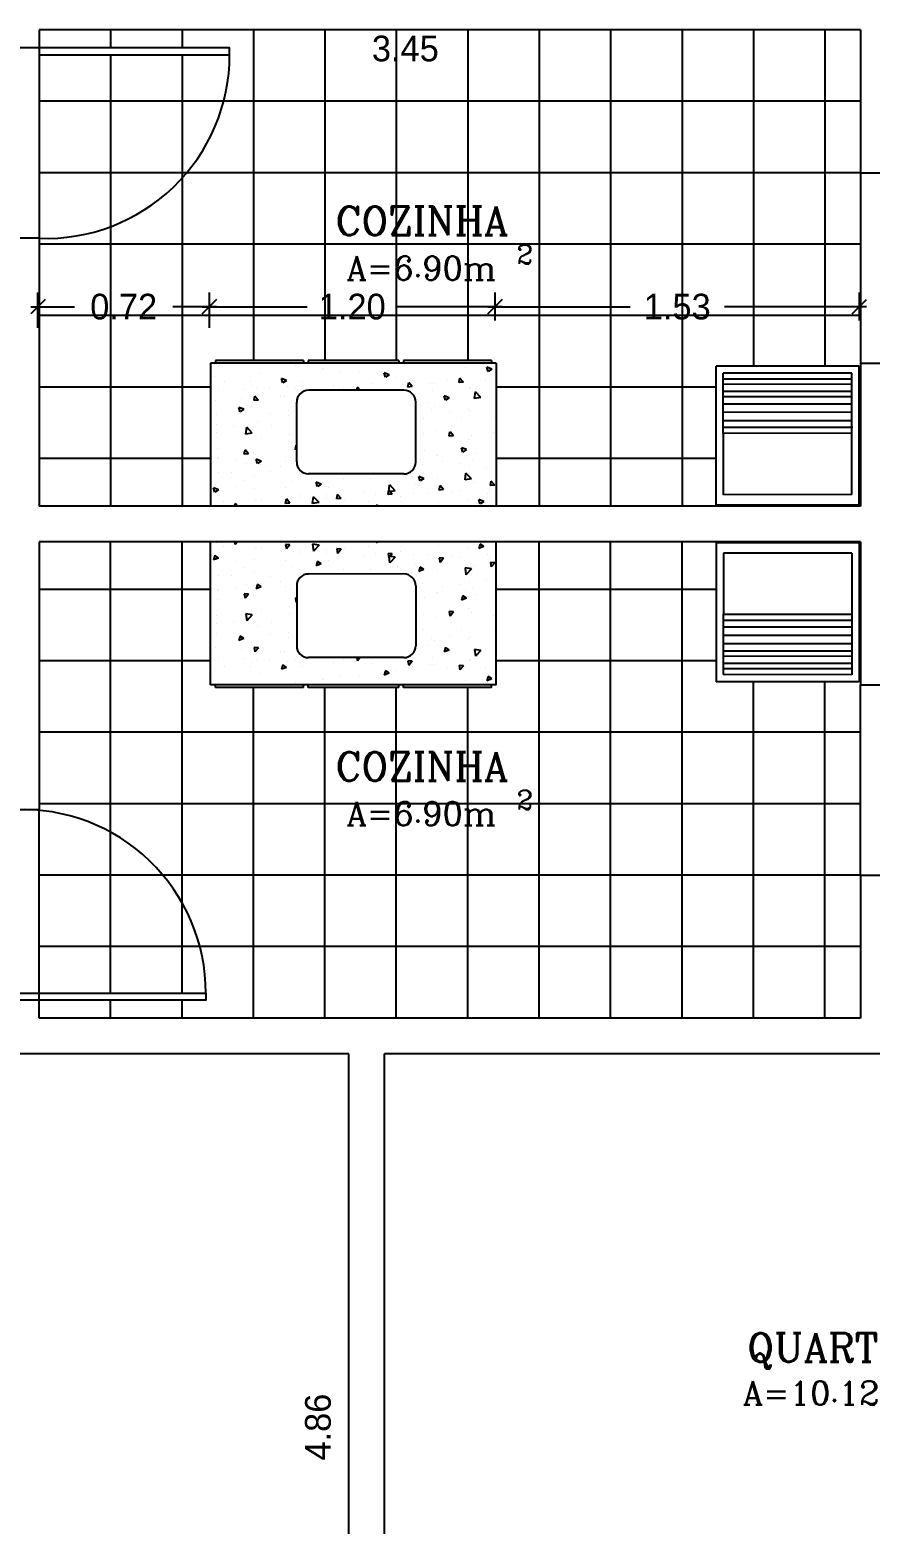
# Model space of a CAD drawing. Extents: x 11.2 to 102.3, y 40.3 to 127.2.
# Drawn here: x 28.04 to 31.57, y 55.53 to 61.8 of the extents above; entities that cross this region are included whole.
import ezdxf

# ---------------------------------------------------------------- set-up
doc = ezdxf.new("R2010")
doc.units = 0
doc.header["$LTSCALE"] = 8
doc.layers.get('0').update_dxf_attribs({"linetype": 'CONTINUOUS'})
doc.layers.get('DEFPOINTS').update_dxf_attribs({"linetype": 'CONTINUOUS'})
for name, color, linetype in [('COTAS', 244, 'CONTINUOUS'), ('EQUIPAMENTOS', 1, 'CONTINUOUS'), ('ESQUADRIAS', 244, 'CONTINUOUS'), ('PAREDE', 7, 'CONTINUOUS'), ('PISO', 30, 'CONTINUOUS'), ('TEXTO', 1, 'CONTINUOUS')]:
    doc.layers.add(name, color=color, linetype=linetype)
doc.styles.add('ROMANC', font='ROMANC.SHX')
doc.dimstyles.get("Standard").update_dxf_attribs({"dimtxt": 0.18, "dimasz": 0.18, "dimexe": 0.18, "dimexo": 0.0625, "dimgap": 0.09, "dimtad": 0, "dimtih": 1, "dimtoh": 1, "dimdec": 4, "dimzin": 0, "dimtxsty": 'STANDARD', "dimcen": 0.09, "dimazin": 3, "dimtfac": 1, "dimtdec": 4, "dimtofl": 0, "dimtmove": 0, "dimatfit": 3, "dimtolj": 1, "dimtzin": 0})

# ---------------------------------------------------------------- blocks, each defined once
blk = doc.blocks.new('*X2')
at = {"color": 0}
for p, q in [((20.9327, 60.3777), (20.9537, 60.3858)), ((20.9327, 60.3777), (20.9476, 60.3676)), ((20.9477, 60.3676), (20.9538, 60.3857)), ((20.9653, 60.3966), (20.9653, 60.3966)), ((21.0287, 60.3993), (21.0287, 60.3993)), ((21.042, 60.386), (21.042, 60.386)), ((21.638, 60.3815), (21.638, 60.3815)), ((21.6427, 60.3778), (21.6427, 60.3778)), ((21.7564, 60.3928), (21.7564, 60.3928)), ((22.0793, 60.3872), (22.0793, 60.3872)), ((20.9579, 60.3356), (20.9579, 60.3356)), ((21.052, 60.3226), (21.0664, 60.3399)), ((21.052, 60.3226), (21.0699, 60.3211)), ((21.0699, 60.3211), (21.0665, 60.3399)), ((21.1181, 60.3288), (21.1181, 60.3288)), ((21.1766, 60.3187), (21.1766, 60.3187)), ((21.1895, 60.3181), (21.1895, 60.3181)), ((21.2646, 60.328), (21.2646, 60.328)), ((21.2671, 60.3038), (21.2816, 60.3211)), ((21.2782, 60.3221), (21.2782, 60.3221)), ((21.2851, 60.3022), (21.2816, 60.321)), ((21.3324, 60.3412), (21.3324, 60.3412)), ((21.3638, 60.3537), (21.3849, 60.3617)), ((21.3638, 60.3537), (21.3788, 60.3436)), ((21.3782, 60.343), (21.3782, 60.343)), ((21.3788, 60.3436), (21.3849, 60.3617)), ((21.4384, 60.3153), (21.4384, 60.3153)), ((21.4864, 60.3623), (21.4864, 60.3623)), ((21.5676, 60.3679), (21.5676, 60.3679)), ((21.5985, 60.3085), (21.5985, 60.3085)), ((21.7294, 60.3271), (21.7294, 60.3271)), ((21.795, 60.3296), (21.816, 60.3377)), ((21.795, 60.3296), (21.8099, 60.3196)), ((21.81, 60.3196), (21.816, 60.3377)), ((21.9044, 60.3572), (21.9044, 60.3572)), ((21.942, 60.3093), (21.942, 60.3093)), ((21.9442, 60.3253), (21.9442, 60.3253)), ((22.0556, 60.3242), (22.0556, 60.3242)), ((22.0957, 60.3445), (22.0957, 60.3445)), ((20.9781, 60.2581), (21.0015, 60.2824)), ((20.9781, 60.2581), (21.0048, 60.254)), ((21, 60.2932), (21, 60.2932)), ((21.0048, 60.2539), (21.0015, 60.2824)), ((21.0212, 60.2953), (21.0212, 60.2953)), ((21.0251, 60.2995), (21.0251, 60.2995)), ((21.1118, 60.2569), (21.1328, 60.265)), ((21.1118, 60.2569), (21.1267, 60.2469)), ((21.1268, 60.2468), (21.1328, 60.265)), ((21.1813, 60.2885), (21.1813, 60.2885)), ((21.2671, 60.3038), (21.2851, 60.3022)), ((21.4854, 60.2887), (21.4968, 60.3022)), ((21.4993, 60.2887), (21.4968, 60.3022)), ((21.5545, 60.2971), (21.5545, 60.2971)), ((21.7586, 60.3018), (21.7586, 60.3018)), ((21.7901, 60.3041), (21.7901, 60.3041)), ((21.8013, 60.2613), (21.8013, 60.2613)), ((21.8219, 60.2615), (21.8219, 60.2615)), ((21.8669, 60.2994), (21.8669, 60.2994)), ((21.9127, 60.2473), (21.9271, 60.2646)), ((21.9127, 60.2473), (21.9306, 60.2458)), ((21.9188, 60.295), (21.9188, 60.295)), ((21.9306, 60.2458), (21.9272, 60.2646)), ((21.9763, 60.2913), (21.9763, 60.2913)), ((21.982, 60.2547), (21.982, 60.2547)), ((22.0789, 60.2882), (22.0789, 60.2882)), ((21.0214, 60.1996), (21.0214, 60.1996)), ((21.0296, 60.207), (21.0296, 60.207)), ((21.1105, 60.1998), (21.1105, 60.1998)), ((21.1729, 60.2188), (21.1729, 60.2188)), ((21.1856, 60.2097), (21.1856, 60.2097)), ((21.2046, 60.237), (21.2046, 60.237)), ((21.7865, 60.2043), (21.7865, 60.2043)), ((21.8631, 60.191), (21.8631, 60.191)), ((21.9405, 60.2254), (21.9405, 60.2254)), ((21.9741, 60.2089), (21.9951, 60.2169)), ((21.9741, 60.2089), (21.989, 60.1988)), ((21.9767, 60.2059), (21.9767, 60.2059)), ((21.989, 60.1988), (21.9951, 60.2169)), ((22.0908, 60.1863), (22.0908, 60.1863)), ((22.0921, 60.2446), (22.0921, 60.2446)), ((20.9211, 60.1749), (20.9211, 60.1749)), ((21.0584, 60.1763), (21.0584, 60.1763)), ((21.1015, 60.1411), (21.1015, 60.1411)), ((21.2185, 60.1696), (21.2185, 60.1696)), ((21.788, 60.1811), (21.788, 60.1811)), ((21.8591, 60.1425), (21.8591, 60.1425)), ((21.9159, 60.1563), (21.9159, 60.1563)), ((21.9369, 60.1255), (21.9369, 60.1255)), ((21.9386, 60.1091), (21.962, 60.1335)), ((21.9653, 60.105), (21.962, 60.1335)), ((22.0193, 60.1358), (22.0193, 60.1358)), ((22.0884, 60.1447), (22.0884, 60.1447)), ((20.9265, 60.1111), (20.9265, 60.1111)), ((21.0178, 60.0997), (21.0178, 60.0997)), ((21.0316, 60.0815), (21.0316, 60.0815)), ((21.0936, 60.097), (21.108, 60.1142)), ((21.0936, 60.097), (21.1115, 60.0954)), ((21.1067, 60.0914), (21.1067, 60.0914)), ((21.1116, 60.0954), (21.1081, 60.1142)), ((21.1693, 60.119), (21.1693, 60.119)), ((21.2203, 60.1063), (21.2203, 60.1063)), ((21.7518, 60.0557), (21.7536, 60.0577)), ((21.7571, 60.0389), (21.7536, 60.0577)), ((21.7828, 60.1044), (21.7828, 60.1044)), ((21.7842, 60.0726), (21.7842, 60.0726)), ((21.8978, 60.0876), (21.8978, 60.0876)), ((21.9386, 60.1091), (21.9653, 60.105)), ((22.0872, 60.1125), (22.0872, 60.1125)), ((21, 60.0231), (21, 60.0231)), ((21.0141, 59.9999), (21.0141, 59.9999)), ((21.0388, 60.0394), (21.0598, 60.0474)), ((21.0388, 60.0394), (21.0537, 60.0293)), ((21.0411, 60.0061), (21.0411, 60.0061)), ((21.0538, 60.0293), (21.0598, 60.0474)), ((21.1601, 60.0163), (21.1601, 60.0163)), ((21.1656, 60.0191), (21.1656, 60.0191)), ((21.2161, 60.0361), (21.2161, 60.0361)), ((21.7518, 60.0394), (21.757, 60.0389)), ((21.7792, 60.0045), (21.7792, 60.0045)), ((21.9011, 59.9913), (21.9221, 59.9994)), ((21.916, 59.9812), (21.9221, 59.9994)), ((21.9332, 60.0257), (21.9332, 60.0257)), ((21.9543, 60.0217), (21.9688, 60.0389)), ((21.9543, 60.0217), (21.9722, 60.0201)), ((21.9723, 60.0201), (21.9688, 60.0389)), ((22.0785, 60.0073), (22.0785, 60.0073)), ((22.0834, 60.0041), (22.0834, 60.0041)), ((22.0848, 60.0449), (22.0848, 60.0449)), ((20.9527, 59.9632), (20.9527, 59.9632)), ((21.0179, 59.9162), (21.0412, 59.9406)), ((21.0278, 59.9731), (21.0278, 59.9731)), ((21.0446, 59.912), (21.0413, 59.9405)), ((21.0632, 59.9828), (21.0632, 59.9828)), ((21.1414, 59.988), (21.1414, 59.988)), ((21.2234, 59.976), (21.2234, 59.976)), ((21.8007, 59.9892), (21.8007, 59.9892)), ((21.8189, 59.9693), (21.8189, 59.9693)), ((21.8639, 59.9489), (21.8639, 59.9489)), ((21.9011, 59.9913), (21.916, 59.9813)), ((21.9035, 59.9773), (21.9035, 59.9773)), ((21.9608, 59.9825), (21.9608, 59.9825)), ((22.0083, 59.9942), (22.0083, 59.9942)), ((22.0241, 59.9422), (22.0241, 59.9422)), ((22.0811, 59.945), (22.0811, 59.945)), ((20.92, 59.8902), (20.9345, 59.9074)), ((20.92, 59.8902), (20.938, 59.8886)), ((20.938, 59.8886), (20.9345, 59.9074)), ((20.9403, 59.8706), (20.9403, 59.8706)), ((21.0105, 59.9), (21.0105, 59.9)), ((21.0179, 59.9162), (21.0446, 59.9121)), ((21.0625, 59.8697), (21.0625, 59.8697)), ((21.1352, 59.8713), (21.1497, 59.8886)), ((21.1352, 59.8713), (21.1531, 59.8698)), ((21.1532, 59.8697), (21.1497, 59.8885)), ((21.162, 59.9192), (21.162, 59.9192)), ((21.2179, 59.9186), (21.2389, 59.9266)), ((21.2179, 59.9186), (21.2328, 59.9085)), ((21.2328, 59.9085), (21.2389, 59.9266)), ((21.252, 59.8946), (21.252, 59.8946)), ((21.3271, 59.9045), (21.3271, 59.9045)), ((21.338, 59.8665), (21.3614, 59.8909)), ((21.3504, 59.8525), (21.3648, 59.8697)), ((21.3648, 59.8624), (21.3615, 59.8909)), ((21.3684, 59.8509), (21.3649, 59.8697)), ((21.3786, 59.8872), (21.3786, 59.8872)), ((21.4407, 59.9195), (21.4407, 59.9195)), ((21.5536, 59.9172), (21.5536, 59.9172)), ((21.6197, 59.8822), (21.6197, 59.8822)), ((21.649, 59.8946), (21.67, 59.9026)), ((21.649, 59.8946), (21.6639, 59.8845)), ((21.664, 59.8845), (21.6701, 59.9026)), ((21.7755, 59.9047), (21.7755, 59.9047)), ((21.8004, 59.8814), (21.8004, 59.8814)), ((21.9294, 59.8759), (21.9294, 59.8759)), ((21.9296, 59.9258), (21.9296, 59.9258)), ((21.9754, 59.9114), (21.9754, 59.9114)), ((22.0045, 59.8858), (22.0045, 59.8858)), ((22.0801, 59.8705), (22.1011, 59.8786)), ((22.0801, 59.8705), (22.0951, 59.8605)), ((22.0951, 59.8604), (22.1012, 59.8786)), ((20.9489, 59.8547), (20.9489, 59.8547)), ((20.9658, 59.8218), (20.9868, 59.8299)), ((20.9658, 59.8218), (20.9807, 59.8118)), ((20.9808, 59.8117), (20.9868, 59.8299)), ((21.0287, 59.8271), (21.0287, 59.8271)), ((21.1004, 59.8638), (21.1004, 59.8638)), ((21.1584, 59.8193), (21.1584, 59.8193)), ((21.2037, 59.8571), (21.2037, 59.8571)), ((21.2606, 59.857), (21.2606, 59.857)), ((21.3142, 59.8418), (21.3142, 59.8418)), ((21.338, 59.8665), (21.3647, 59.8624)), ((21.3504, 59.8525), (21.3683, 59.8509)), ((21.4207, 59.8503), (21.4207, 59.8503)), ((21.4505, 59.8213), (21.4505, 59.8213)), ((21.4682, 59.863), (21.4682, 59.863)), ((21.5512, 59.8261), (21.5512, 59.8261)), ((21.5656, 59.8337), (21.58, 59.8509)), ((21.5656, 59.8337), (21.5835, 59.8321)), ((21.5835, 59.8321), (21.5801, 59.8509)), ((21.5809, 59.8435), (21.5809, 59.8435)), ((21.6255, 59.8513), (21.6255, 59.8513)), ((21.6263, 59.836), (21.6263, 59.836)), ((21.6582, 59.8169), (21.6816, 59.8412)), ((21.6582, 59.8169), (21.6849, 59.8128)), ((21.6849, 59.8127), (21.6816, 59.8412)), ((21.7399, 59.8509), (21.7399, 59.8509)), ((21.741, 59.8367), (21.741, 59.8367)), ((21.7807, 59.8148), (21.7952, 59.8321)), ((21.7807, 59.8148), (21.7987, 59.8133)), ((21.7987, 59.8133), (21.7952, 59.8321)), ((21.9011, 59.83), (21.9011, 59.83)), ((21.9259, 59.8259), (21.9259, 59.8259)), ((22.0011, 59.8022), (22.0104, 59.8133)), ((22.0125, 59.8022), (22.0104, 59.8132)), ((22.0613, 59.8232), (22.0613, 59.8232)), ((22.0775, 59.8451), (22.0775, 59.8451)), ((22.09, 59.8064), (22.09, 59.8064)), ((21.4085, 59.8022), (21.4179, 59.8059)), ((21.4168, 59.8022), (21.418, 59.8058)), ((21.7719, 59.8048), (21.7719, 59.8048))]:
    blk.add_line(p, q, dxfattribs=at)
blk = doc.blocks.new('_OBLIQUE')
at = {"color": 0, "linetype": 'BYBLOCK'}
blk.add_line((-0.5, -0.5), (0.5, 0.5), dxfattribs=at)
blk = doc.blocks.new('*D39')
at = {"color": 244, "linetype": 'BYBLOCK'}
for p, q in [((30.0036, 60.6422), (30.0036, 60.7593)), ((31.5336, 60.6422), (31.5336, 60.7593)), ((29.9736, 60.6993), (30.5706, 60.6993)), ((31.5636, 60.6993), (30.9666, 60.6993))]:
    blk.add_line(p, q, dxfattribs=at)
at = {"layer": 'DEFPOINTS', "color": 0, "linetype": 'BYBLOCK'}
for p in [(31.5336, 60.6993), (30.0036, 59.8022), (31.5336, 59.8022)]:
    blk.add_point(p, dxfattribs=at)
at = {"color": 244, "linetype": 'BYBLOCK', "xscale": 0.06, "yscale": 0.06, "zscale": 0.06, "rotation": 180}
blk.add_blockref('_OBLIQUE', (30.0036, 60.6993), dxfattribs=at)
at = {"color": 244, "linetype": 'BYBLOCK', "xscale": 0.06, "yscale": 0.06, "zscale": 0.06}
blk.add_blockref('_OBLIQUE', (31.5336, 60.6993), dxfattribs=at)
at = {"color": 30, "linetype": 'BYBLOCK', "insert": (30.7686, 60.6993), "char_height": 0.108, "attachment_point": 5}
blk.add_mtext('\\A1;1.53', dxfattribs=at)
blk = doc.blocks.new('*D40')
at = {"color": 244, "linetype": 'BYBLOCK'}
for p, q in [((28.8036, 61.2422), (28.8036, 61.3566)), ((30.0036, 61.2422), (30.0036, 61.3566)), ((28.7736, 61.2966), (29.2146, 61.2966)), ((30.0336, 61.2966), (29.5926, 61.2966))]:
    blk.add_line(p, q, dxfattribs=at)
at = {"layer": 'DEFPOINTS', "color": 0, "linetype": 'BYBLOCK'}
for p in [(30.0036, 61.2966), (28.8036, 60.4022), (30.0036, 60.4022)]:
    blk.add_point(p, dxfattribs=at)
at = {"color": 244, "linetype": 'BYBLOCK', "xscale": 0.06, "yscale": 0.06, "zscale": 0.06, "rotation": 180}
blk.add_blockref('_OBLIQUE', (28.8036, 61.2966), dxfattribs=at)
at = {"color": 244, "linetype": 'BYBLOCK', "xscale": 0.06, "yscale": 0.06, "zscale": 0.06}
blk.add_blockref('_OBLIQUE', (30.0036, 61.2966), dxfattribs=at)
at = {"color": 30, "linetype": 'BYBLOCK', "insert": (29.4036, 61.2966), "char_height": 0.108, "attachment_point": 5}
blk.add_mtext('\\A1;1.20', dxfattribs=at)
blk = doc.blocks.new('*D41')
at = {"layer": 'DEFPOINTS', "color": 0, "linetype": 'BYBLOCK'}
for p in [(31.5336, 59.885), (28.0836, 59.8022), (31.5336, 59.8022)]:
    blk.add_point(p, dxfattribs=at)
at = {"color": 30, "linetype": 'BYBLOCK', "insert": (29.8086, 59.885), "char_height": 0.108, "attachment_point": 5}
blk.add_mtext('\\A1;3.45', dxfattribs=at)
blk = doc.blocks.new('*D42')
at = {"color": 244, "linetype": 'BYBLOCK'}
for p, q in [((28.0836, 60.6422), (28.0836, 60.79)), ((28.8036, 60.6422), (28.8036, 60.79)), ((28.0536, 60.73), (28.2366, 60.73)), ((28.8336, 60.73), (28.6506, 60.73))]:
    blk.add_line(p, q, dxfattribs=at)
at = {"layer": 'DEFPOINTS', "color": 0, "linetype": 'BYBLOCK'}
for p in [(28.8036, 60.73), (28.0836, 59.8022), (28.8036, 59.8022)]:
    blk.add_point(p, dxfattribs=at)
at = {"color": 244, "linetype": 'BYBLOCK', "xscale": 0.06, "yscale": 0.06, "zscale": 0.06, "rotation": 180}
blk.add_blockref('_OBLIQUE', (28.0836, 60.73), dxfattribs=at)
at = {"color": 244, "linetype": 'BYBLOCK', "xscale": 0.06, "yscale": 0.06, "zscale": 0.06}
blk.add_blockref('_OBLIQUE', (28.8036, 60.73), dxfattribs=at)
at = {"color": 30, "linetype": 'BYBLOCK', "insert": (28.4436, 60.73), "char_height": 0.108, "attachment_point": 5}
blk.add_mtext('\\A1;0.72', dxfattribs=at)
blk = doc.blocks.new('*D64')
at = {"layer": 'DEFPOINTS', "color": 0, "linetype": 'BYBLOCK'}
for p in [(29.3836, 57.5022), (29.2551, 52.6415), (29.3836, 52.6415)]:
    blk.add_point(p, dxfattribs=at)
at = {"color": 30, "linetype": 'BYBLOCK', "insert": (29.2551, 55.0719), "char_height": 0.108, "attachment_point": 5, "rotation": 90}
blk.add_mtext('\\A1;4.86', dxfattribs=at)

msp = doc.modelspace()

# ---------------------------------------------------------------- linework, layer by layer
at = {"layer": 'EQUIPAMENTOS', "color": 244}
for p, q in [((28.8036, 60.4022), (28.8036, 59.8022)), ((30.0036, 60.4022), (28.8036, 60.4022)), ((30.0036, 60.4022), (30.0036, 59.8022)), ((28.8036, 59.0522), (28.8036, 59.6522)), ((30.0036, 59.0522), (30.0036, 59.6522)), ((30.0036, 59.0522), (28.8036, 59.0522))]:
    msp.add_line(p, q, dxfattribs=at)
at = {"layer": 'EQUIPAMENTOS', "color": 30}
for p, q in [((29.1936, 60.4142), (28.8236, 60.4142)), ((28.8236, 60.4142), (28.8236, 60.4022)), ((29.1936, 60.4142), (29.1936, 60.4022)), ((29.5936, 60.4142), (29.2136, 60.4142)), ((29.2136, 60.4142), (29.2136, 60.4022)), ((29.5936, 60.4142), (29.5936, 60.4022)), ((29.9836, 60.4142), (29.6136, 60.4142)), ((29.6136, 60.4142), (29.6136, 60.4022)), ((29.9836, 60.4142), (29.9836, 60.4022)), ((28.8236, 59.0403), (28.8236, 59.0522)), ((29.1936, 59.0403), (28.8236, 59.0403)), ((29.1936, 59.0403), (29.1936, 59.0522)), ((29.2136, 59.0403), (29.2136, 59.0522)), ((29.5936, 59.0403), (29.2136, 59.0403)), ((29.5936, 59.0403), (29.5936, 59.0522)), ((29.6136, 59.0403), (29.6136, 59.0522)), ((29.9836, 59.0403), (29.6136, 59.0403)), ((29.9836, 59.0403), (29.9836, 59.0522))]:
    msp.add_line(p, q, dxfattribs=at)
at = {"layer": 'EQUIPAMENTOS', "color": 244, "linetype": 'CONTINUOUS', "ltscale": 0.05}
for p, q in [((31.527, 60.3903), (30.927, 60.39)), ((30.9274, 59.8068), (30.927, 60.39)), ((31.5274, 59.8071), (31.527, 60.3903)), ((31.4971, 60.3603), (30.9571, 60.36)), ((30.9573, 59.8502), (30.9571, 60.36)), ((31.4971, 60.3354), (30.9571, 60.3351)), ((31.4989, 60.3136), (30.9571, 60.3133)), ((31.4973, 59.8505), (31.4971, 60.3603)), ((29.6155, 60.2886), (29.2155, 60.2888)), ((31.4971, 60.2611), (30.9545, 60.2608)), ((31.4971, 60.2835), (30.9571, 60.2832)), ((29.1653, 59.9877), (29.1654, 60.2388)), ((29.6653, 59.9874), (29.6654, 60.2386)), ((31.4971, 60.231), (30.9571, 60.2307)), ((31.4971, 60.1963), (30.9571, 60.196)), ((31.4972, 60.1604), (30.9572, 60.1601)), ((31.5004, 60.1329), (30.9572, 60.1326)), ((31.4959, 60.108), (30.9559, 60.1077)), ((29.6153, 59.9374), (29.2153, 59.9376)), ((31.5274, 59.8071), (30.9274, 59.8068)), ((31.4973, 59.8505), (30.9573, 59.8502)), ((30.9274, 59.6477), (30.927, 59.0645)), ((31.5274, 59.6473), (30.9274, 59.6477)), ((31.5274, 59.6473), (31.527, 59.0642)), ((30.9573, 59.6042), (30.9571, 59.0945)), ((31.4973, 59.6039), (30.9573, 59.6042)), ((31.4973, 59.6039), (31.4971, 59.0942)), ((29.6153, 59.5171), (29.2153, 59.5168)), ((29.1653, 59.4668), (29.1654, 59.2156)), ((29.6653, 59.4671), (29.6654, 59.2159)), ((31.4959, 59.3465), (30.9559, 59.3468)), ((31.5004, 59.3216), (30.9572, 59.3219)), ((31.4971, 59.2582), (30.9571, 59.2585)), ((31.4972, 59.2941), (30.9572, 59.2943)), ((31.4971, 59.1934), (30.9545, 59.1936)), ((31.4971, 59.2234), (30.9571, 59.2237)), ((29.6155, 59.1659), (29.2155, 59.1657)), ((31.4971, 59.171), (30.9571, 59.1713)), ((31.4989, 59.1409), (30.9571, 59.1412)), ((31.4971, 59.1191), (30.9571, 59.1194)), ((31.527, 59.0642), (30.927, 59.0645)), ((31.4971, 59.0942), (30.9571, 59.0945))]:
    msp.add_line(p, q, dxfattribs=at)
for centre, start, end in [((29.2154, 60.2388), 89.96933, 179.96933), ((29.6154, 60.2386), 359.96933, 89.96933), ((29.2153, 59.9876), 179.96933, 269.96933), ((29.6153, 59.9874), 269.96933, 359.96933), ((29.2153, 59.4668), 90.03067, 180.03067), ((29.6153, 59.4671), 0.03067, 90.03067), ((29.2154, 59.2157), 180.03067, 270.03067), ((29.6154, 59.2159), 270.03067, 0.03067)]:
    msp.add_arc(centre, 0.05, start, end, dxfattribs=at)
at = {"layer": 'ESQUADRIAS', "color": 1}
for p, q in [((31.5336, 61.2022), (31.5336, 60.4022)), ((31.5336, 58.2522), (31.5336, 59.0522))]:
    msp.add_line(p, q, dxfattribs=at)
for points in [[(28.0836, 61.7272), (28.0836, 61.6972), (28.8836, 61.6972), (28.8836, 61.7272)], [(27.9836, 57.7272), (27.9836, 57.7572), (28.7836, 57.7572), (28.7836, 57.7272)]]:
    msp.add_lwpolyline(points, close=True, dxfattribs=at)
at = {"layer": 'ESQUADRIAS', "color": 30}
for centre, start, end in [((28.113, 61.6972), 267.81062, 360), ((28.013, 57.7572), 0, 92.18938)]:
    msp.add_arc(centre, 0.7706, start, end, dxfattribs=at)
at = {"layer": 'PAREDE', "color": 7}
for p, q in [((28.0836, 61.8022), (28.0836, 61.7272)), ((31.5336, 61.8022), (28.0836, 61.8022)), ((31.5336, 61.8022), (31.5336, 61.2022)), ((31.5336, 61.8022), (31.5336, 61.2022)), ((28.0836, 61.7272), (27.9336, 61.7272)), ((31.5336, 61.2022), (31.6836, 61.2022)), ((28.0836, 60.9272), (27.9336, 60.9272)), ((28.0836, 60.9272), (28.0836, 59.8022)), ((31.5336, 60.4022), (31.6836, 60.4022)), ((31.5336, 60.4022), (31.5336, 59.8022)), ((31.5336, 60.4022), (31.5336, 59.8022)), ((31.5336, 59.8022), (28.0836, 59.8022)), ((28.0836, 59.6522), (28.0836, 58.5272)), ((31.5336, 59.6522), (28.0836, 59.6522)), ((31.5336, 59.6522), (31.5336, 59.0522)), ((31.5336, 59.6522), (31.5336, 59.0522)), ((31.5336, 59.0522), (31.6836, 59.0522)), ((28.0836, 58.5272), (27.9336, 58.5272)), ((31.5336, 58.2522), (31.6836, 58.2522)), ((31.5336, 58.2522), (31.5336, 57.6522)), ((28.0836, 57.7272), (27.9336, 57.7272)), ((28.0836, 57.6522), (28.0836, 57.7272)), ((31.5336, 57.6522), (28.0836, 57.6522)), ((29.3836, 57.5022), (27.9336, 57.5022)), ((29.3836, 54.6522), (29.3836, 57.5022)), ((29.5336, 54.8022), (29.5336, 57.5022)), ((33.2836, 57.5022), (29.5336, 57.5022))]:
    msp.add_line(p, q, dxfattribs=at)
at = {"layer": 'PISO', "color": 30}
for p, q in [((28.3836, 61.8022), (28.3836, 61.7272)), ((28.6836, 61.8022), (28.6836, 61.7272)), ((28.9836, 61.8022), (28.9836, 60.4142)), ((29.2836, 61.8022), (29.2836, 60.4142)), ((29.5836, 61.8022), (29.5836, 60.4142)), ((29.8836, 61.8022), (29.8836, 60.4142)), ((30.1836, 61.8022), (30.1836, 59.8022)), ((30.4836, 61.8022), (30.4836, 59.8022)), ((30.7836, 61.8022), (30.7836, 59.8022)), ((31.0836, 61.8022), (31.0836, 60.3901)), ((31.3836, 61.8022), (31.3836, 60.3902)), ((28.0836, 61.7272), (28.0836, 60.9272)), ((28.3836, 61.6972), (28.3836, 59.8022)), ((28.6836, 61.6972), (28.6836, 59.8022)), ((31.5336, 61.5022), (28.0836, 61.5022)), ((31.5336, 61.2022), (28.0836, 61.2022)), ((31.5336, 60.9022), (28.0836, 60.9022)), ((31.5336, 60.6022), (28.0836, 60.6022)), ((28.8036, 60.3022), (28.0836, 60.3022)), ((30.9271, 60.3022), (30.0036, 60.3022)), ((28.8036, 60.0022), (28.0836, 60.0022)), ((30.9273, 60.0022), (30.0036, 60.0022)), ((28.3836, 59.8227), (28.3836, 59.8022)), ((28.6836, 59.8227), (28.6836, 59.8022)), ((28.3836, 57.7572), (28.3836, 59.6522)), ((28.6836, 57.7572), (28.6836, 59.6522)), ((30.1836, 57.6522), (30.1836, 59.6522)), ((30.4836, 57.6522), (30.4836, 59.6522)), ((30.7836, 57.6522), (30.7836, 59.6522)), ((28.8036, 59.4522), (28.0836, 59.4522)), ((30.9273, 59.4522), (30.0036, 59.4522)), ((28.8036, 59.1522), (28.0836, 59.1522)), ((30.9271, 59.1522), (30.0036, 59.1522)), ((31.0836, 57.6522), (31.0836, 59.0644)), ((31.3836, 57.6522), (31.3836, 59.0642)), ((28.9836, 57.6522), (28.9836, 59.0403)), ((29.2836, 57.6522), (29.2836, 59.0403)), ((29.5836, 57.6522), (29.5836, 59.0403)), ((29.8836, 57.6522), (29.8836, 59.0403)), ((31.5336, 58.8522), (28.0836, 58.8522)), ((31.5336, 58.5522), (28.0836, 58.5522)), ((28.0836, 57.7272), (28.0836, 58.5272)), ((31.5336, 58.2522), (28.0836, 58.2522)), ((31.5336, 57.9522), (28.0836, 57.9522)), ((28.3836, 57.6522), (28.3836, 57.7272)), ((28.6836, 57.6522), (28.6836, 57.7272))]:
    msp.add_line(p, q, dxfattribs=at)

# ---------------------------------------------------------------- block references
at = {"layer": 'EQUIPAMENTOS', "color": 30, "xscale": -1, "rotation": 359.9999999999997}
msp.add_blockref('*X2', (50.9172, 0), dxfattribs=at)
at = {"layer": 'EQUIPAMENTOS', "color": 30, "rotation": 179.9999999999996}
msp.add_blockref('*X2', (50.9172, 119.4545), dxfattribs=at)

# ---------------------------------------------------------------- texts
at = {"layer": 'TEXTO', "color": 1, "ltscale": 0.3, "style": 'ROMANC'}
for s, height, p in [('COZINHA', 0.12, (29.3289, 60.9398)), ('2', 0.08, (30.0894, 60.8195)), ('A=6.90m', 0.1, (29.3743, 60.7515)), ('COZINHA', 0.12, (29.3289, 58.6489)), ('A=6.90m', 0.1, (29.3743, 58.4606)), ('2', 0.08, (30.0894, 58.5286)), ('QUARTO', 0.12, (31.057, 56.2083)), ('A=10.12m', 0.1, (31.0383, 56.027))]:
    msp.add_text(s, height=height, rotation=360, dxfattribs=at).set_placement(p)

# ---------------------------------------------------------------- dimensions: what is measured, and where the dimension line sits
at = {"layer": 'COTAS', "color": 30}
for base, p1, p2, override, picture, middle, set_off in [((31.3465, 61.7232), (27.8965, 61.6405), (31.3465, 61.6405), {"dimscale": 0.6, "dimasz": 0.1, "dimexe": 0.1, "dimexo": 1.4, "dimtih": 0, "dimtoh": 0, "dimdec": 2, "dimblk1": 'OBLIQUE', "dimblk2": 'OBLIQUE', "dimsah": 1, "dimdle": 0.05, "dimse1": 1, "dimse2": 1, "dimsd1": 1, "dimsd2": 1, "dimclrd": 244, "dimclre": 244, "dimclrt": 30}, '*D41', (29.6215, 61.7232), (-0.1871, 1.8383)), ((28.7986, 60.6394), (28.0786, 59.7116), (28.7986, 59.7116), {"dimscale": 0.6, "dimasz": 0.1, "dimexe": 0.1, "dimexo": 1.4, "dimtih": 0, "dimtoh": 0, "dimdec": 2, "dimblk1": 'OBLIQUE', "dimblk2": 'OBLIQUE', "dimsah": 1, "dimdle": 0.05, "dimclrd": 244, "dimclre": 244, "dimclrt": 30}, '*D42', (28.4386, 60.6394), (-0.005, -0.0907)), ((29.9986, 60.6394), (28.7986, 59.745), (29.9986, 59.745), {"dimscale": 0.6, "dimasz": 0.1, "dimexe": 0.1, "dimexo": 1.4, "dimtih": 0, "dimtoh": 0, "dimdec": 2, "dimblk1": 'OBLIQUE', "dimblk2": 'OBLIQUE', "dimsah": 1, "dimdle": 0.05, "dimclrd": 244, "dimclre": 244, "dimclrt": 30}, '*D40', (29.3986, 60.6394), (-0.005, -0.6572)), ((31.5286, 60.6394), (29.9986, 59.7423), (31.5286, 59.7423), {"dimscale": 0.6, "dimasz": 0.1, "dimexe": 0.1, "dimexo": 1.4, "dimtih": 0, "dimtoh": 0, "dimdec": 2, "dimblk1": 'OBLIQUE', "dimblk2": 'OBLIQUE', "dimsah": 1, "dimdle": 0.05, "dimclrd": 244, "dimclre": 244, "dimclrt": 30}, '*D39', (30.7636, 60.6394), (-0.005, -0.0599))]:
    dim = msp.add_linear_dim(base=base, p1=p1, p2=p2, dimstyle='STANDARD', override=override, dxfattribs=at)
    dim.commit()
    dim.dimension.update_dxf_attribs({"geometry": picture, "text_midpoint": middle, "insert": set_off})
dim = msp.add_linear_dim(base=(29.2551, 53.5037), p1=(29.3836, 58.3644), p2=(29.3836, 53.5037), angle=90, dimstyle='STANDARD', override={"dimscale": 0.6, "dimasz": 0.1, "dimexe": 0.1, "dimexo": 1.4, "dimtih": 0, "dimtoh": 0, "dimdec": 2, "dimblk1": 'OBLIQUE', "dimblk2": 'OBLIQUE', "dimsah": 1, "dimdle": 0.05, "dimse1": 1, "dimse2": 1, "dimsd1": 1, "dimsd2": 1, "dimclrd": 244, "dimclre": 244, "dimclrt": 30}, dxfattribs=at)
dim.commit()
dim.dimension.update_dxf_attribs({"geometry": '*D64', "text_midpoint": (29.2551, 55.9341), "insert": (0, 0.8622)})

doc.saveas('drawing.dxf')
